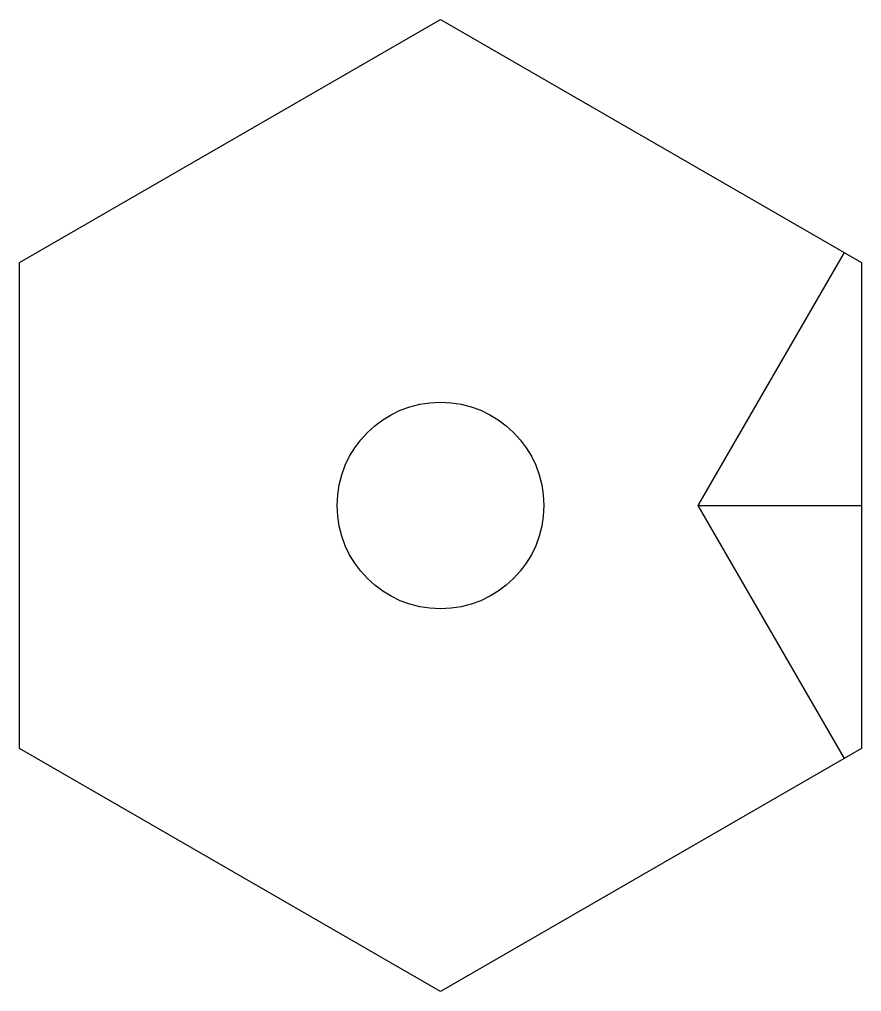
# Model space of a CAD drawing. Header units: millimetres. Extents: x -27 to 27, y -31.2 to 31.2.
import ezdxf

# ---------------------------------------------------------------- set-up
doc = ezdxf.new("R2010")
doc.units = ezdxf.units.MM

msp = doc.modelspace()

# ---------------------------------------------------------------- linework, layer by layer
for p, q in [((-27, 15.588), (0, 31.177)), ((0, 31.177), (27, 15.588)), ((25.875, 16.238), (16.5, 0)), ((-27, -15.588), (-27, 15.588)), ((27, 15.588), (27, -15.588)), ((16.5, 0), (25.875, -16.238)), ((16.5, 0), (27, 0)), ((0, -31.177), (-27, -15.588)), ((27, -15.588), (0, -31.177))]:
    msp.add_line(p, q)
msp.add_circle((0, 0), 6.625)

doc.saveas('drawing.dxf')
